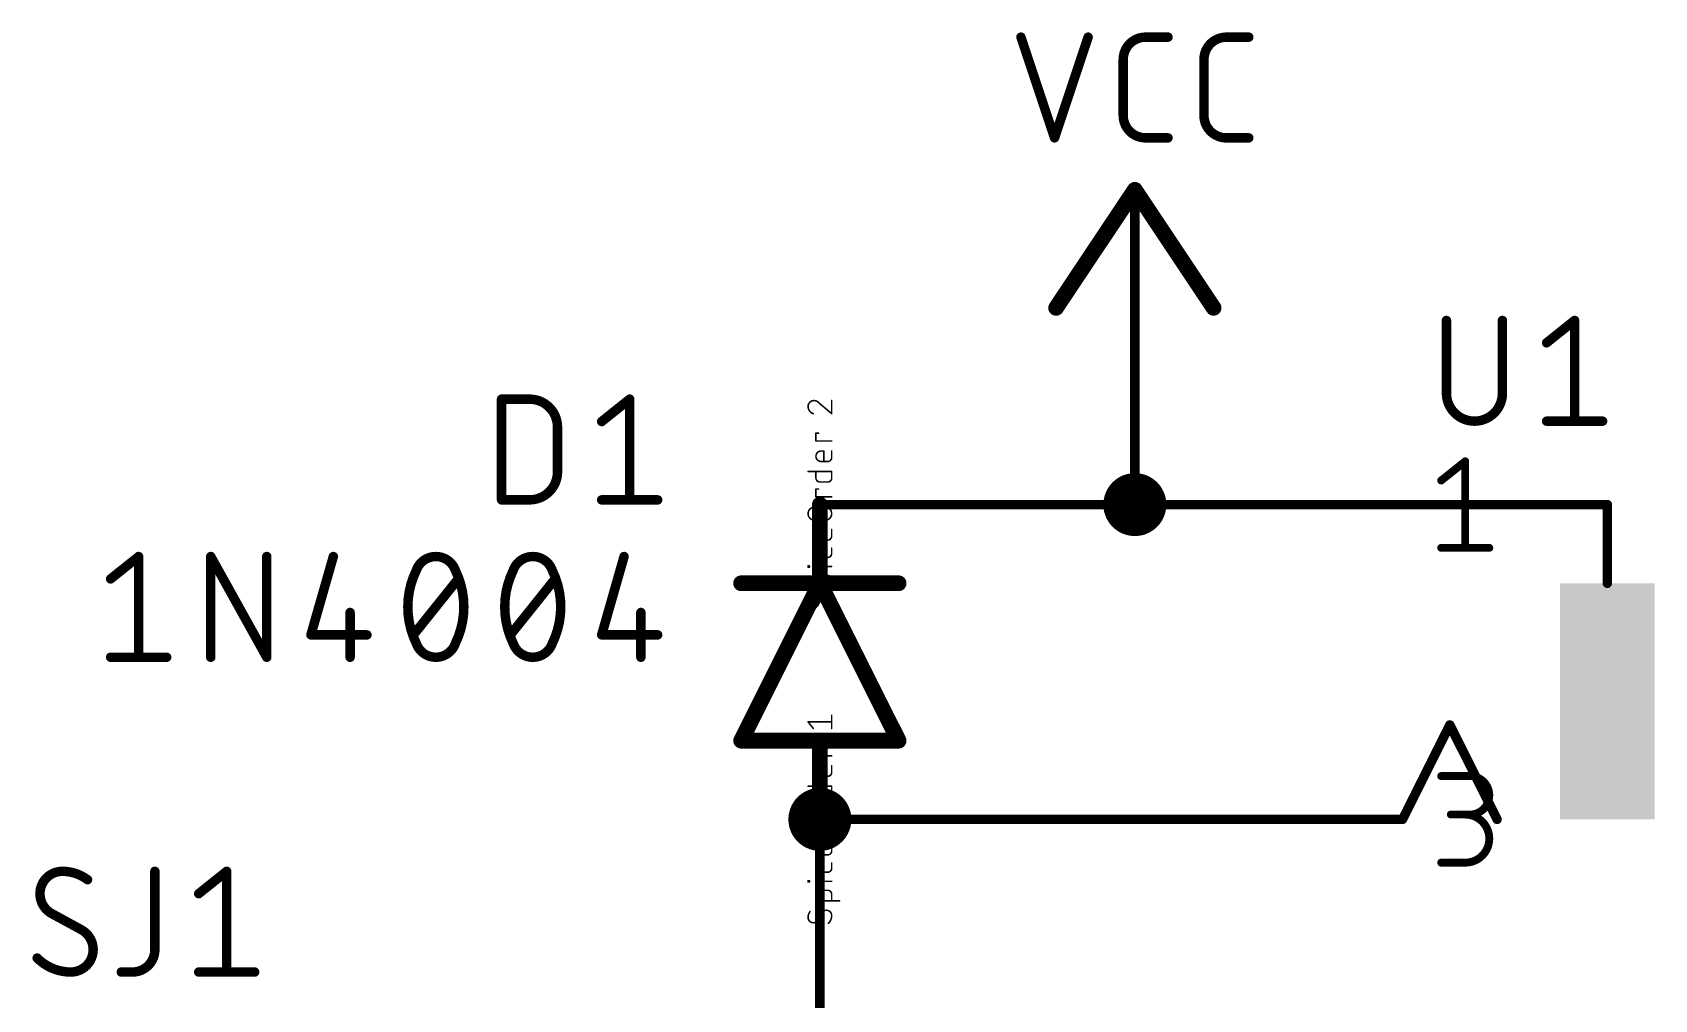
# Model space of a CAD drawing. Extents: x 13 to 226, y 41 to 152.
# Drawn here: x 86.36 to 112.52, y 126.63 to 142.24 of the extents above; entities that cross this region are included whole.
import ezdxf

# ---------------------------------------------------------------- set-up
doc = ezdxf.new("R2010")
doc.units = 0
for name, color, linetype in [('91', 122, 'CONTINUOUS'), ('94', 12, 'CONTINUOUS'), ('95', 251, 'CONTINUOUS'), ('96', 251, 'CONTINUOUS'), ('99', 40, 'CONTINUOUS')]:
    doc.layers.add(name, color=color, linetype=linetype)

# ---------------------------------------------------------------- blocks, each defined once
blk = doc.blocks.new('RECT')
blk.add_solid([(-0.5, -0.5), (0.5, -0.5), (-0.5, 0.5), (0.5, 0.5)])

msp = doc.modelspace()

# ---------------------------------------------------------------- linework, layer by layer
at = {"layer": '91', "const_width": 0.1524}
for points in [[(104.14, 134.62), (104.14, 137.16)], [(104.14, 134.62), (99.06, 134.62)], [(104.14, 129.54), (99.06, 129.54)], [(99.06, 127), (99.06, 129.54)]]:
    msp.add_lwpolyline(points, dxfattribs=at)
at = {"layer": '91'}
for points, const_width in [([(104.1781, 137.16, 1), (104.1019, 137.16)], 0.0762), ([(104.14, 134.366, 1), (104.14, 134.874, 1), (104.14, 134.366)], 0.508), ([(99.06, 134.6581, 1), (99.06, 134.5819)], 0.0762), ([(104.1019, 134.62, 1), (104.1781, 134.62)], 0.0762), ([(104.14, 134.5819, 1), (104.14, 134.6581)], 0.0762), ([(99.06, 129.286, 1), (99.06, 129.794, 1), (99.06, 129.286)], 0.508), ([(99.06, 129.5781, 1), (99.06, 129.5019)], 0.0762), ([(99.0981, 129.54, 1), (99.0219, 129.54)], 0.0762), ([(104.14, 129.5019, 1), (104.14, 129.5781)], 0.0762), ([(99.0219, 127, 1), (99.0981, 127)], 0.0762)]:
    msp.add_lwpolyline(points, format="xyb", dxfattribs=dict(at, const_width=const_width))
at = {"layer": '94'}
for points, const_width in [([(104.14, 139.7), (102.87, 137.795)], 0.254), ([(105.41, 137.795), (104.14, 139.7)], 0.254), ([(104.14, 137.16), (104.14, 139.7)], 0.1524), ([(99.06, 134.62), (99.06, 133.35)], 0.254), ([(104.14, 134.62), (106.68, 134.62)], 0.1524), ([(106.68, 134.62), (111.76, 134.62)], 0.1524), ([(111.76, 134.62), (111.76, 133.35)], 0.1524), ([(99.06, 133.35), (97.79, 130.81)], 0.254), ([(97.79, 133.35), (99.06, 133.35)], 0.254), ([(100.33, 130.81), (99.06, 133.35)], 0.254), ([(99.06, 133.35), (100.33, 133.35)], 0.254), ([(108.458, 129.54), (109.22, 131.064)], 0.1524), ([(109.22, 131.064), (109.982, 129.54)], 0.1524), ([(97.79, 130.81), (99.06, 130.81)], 0.254), ([(99.06, 130.81), (100.33, 130.81)], 0.254), ([(99.06, 130.81), (99.06, 129.54)], 0.254), ([(104.14, 129.54), (106.68, 129.54)], 0.1524), ([(106.68, 129.54), (108.458, 129.54)], 0.1524), ([(99.06, 127), (99.06, 124.46)], 0.1524)]:
    msp.add_lwpolyline(points, dxfattribs=dict(at, const_width=const_width))
for points, const_width in [([(104.1928, 139.7352, 1), (104.0872, 139.6648)], 0.127), ([(104.1928, 139.6648, 1), (104.0872, 139.7352)], 0.127), ([(104.1781, 139.7, 1), (104.1019, 139.7)], 0.0762), ([(102.8172, 137.8302, 1), (102.9228, 137.7598)], 0.127), ([(105.3572, 137.7598, 1), (105.4628, 137.8302)], 0.127), ([(104.1019, 137.16, 1), (104.1781, 137.16)], 0.0762), ([(99.1235, 134.62, 1), (98.9965, 134.62)], 0.127), ([(104.14, 134.6581, 1), (104.14, 134.5819)], 0.0762), ([(106.68, 134.6581, 1), (106.68, 134.5819)], 0.0762), ([(106.68, 134.5819, 1), (106.68, 134.6581)], 0.0762), ([(111.7981, 134.62, 1), (111.7219, 134.62)], 0.0762), ([(111.76, 134.5819, 1), (111.76, 134.6581)], 0.0762), ([(97.79, 133.4135, 1), (97.79, 133.2865)], 0.127), ([(99.1168, 133.3784, 1), (99.0032, 133.3216)], 0.127), ([(99.06, 133.4135, 1), (99.06, 133.2865)], 0.127), ([(99.1168, 133.3216, 1), (99.0032, 133.3784)], 0.127), ([(99.06, 133.2865, 1), (99.06, 133.4135)], 0.127), ([(100.33, 133.2865, 1), (100.33, 133.4135)], 0.127), ([(98.9965, 133.35, 1), (99.1235, 133.35)], 0.127), ([(111.7219, 133.35, 1), (111.7981, 133.35)], 0.0762), ([(109.2541, 131.081, 1), (109.1859, 131.047)], 0.0762), ([(109.2541, 131.047, 1), (109.1859, 131.081)], 0.0762), ([(97.79, 130.8735, 1), (97.79, 130.7465)], 0.127), ([(97.7332, 130.8384, 1), (97.8468, 130.7816)], 0.127), ([(99.06, 130.8735, 1), (99.06, 130.7465)], 0.127), ([(99.1235, 130.81, 1), (98.9965, 130.81)], 0.127), ([(99.06, 130.7465, 1), (99.06, 130.8735)], 0.127), ([(100.2732, 130.7816, 1), (100.3868, 130.8384)], 0.127), ([(100.33, 130.7465, 1), (100.33, 130.8735)], 0.127), ([(98.9965, 129.54, 1), (99.1235, 129.54)], 0.127), ([(104.14, 129.5781, 1), (104.14, 129.5019)], 0.0762), ([(106.68, 129.5781, 1), (106.68, 129.5019)], 0.0762), ([(106.68, 129.5019, 1), (106.68, 129.5781)], 0.0762), ([(108.4239, 129.557, 1), (108.4921, 129.523)], 0.0762), ([(108.458, 129.5019, 1), (108.458, 129.5781)], 0.0762), ([(109.9479, 129.523, 1), (110.0161, 129.557)], 0.0762), ([(99.0981, 127, 1), (99.0219, 127)], 0.0762)]:
    msp.add_lwpolyline(points, format="xyb", dxfattribs=dict(at, const_width=const_width))
at = {"layer": '95'}
for points, const_width in [([(109.1655, 137.5918), (109.1655, 136.4178)], 0.1524), ([(110.0686, 136.4178), (110.0686, 137.5918)], 0.1524), ([(110.7807, 137.2306), (111.2322, 137.5918)], 0.1524), ([(111.2322, 137.5918), (111.2322, 135.9662)], 0.1524), ([(93.9255, 134.6962), (93.9255, 136.3218)], 0.1524), ([(93.9255, 136.3218), (94.377, 136.3218)], 0.1524), ([(95.5407, 135.9606), (95.9922, 136.3218)], 0.1524), ([(95.9922, 136.3218), (95.9922, 134.6962)], 0.1524), ([(94.8286, 135.8702), (94.8286, 135.1478)], 0.1524), ([(110.7807, 135.9662), (111.6838, 135.9662)], 0.1524), ([(109.0803, 135.0081), (109.4684, 135.3185)], 0.127), ([(109.4684, 135.3185), (109.4684, 133.9215)], 0.127), ([(94.377, 134.6962), (93.9255, 134.6962)], 0.1524), ([(95.5407, 134.6962), (96.4438, 134.6962)], 0.1524), ([(109.0803, 133.9215), (109.8564, 133.9215)], 0.127), ([(109.0803, 130.2385), (109.546, 130.2385)], 0.127), ([(109.546, 129.6176), (109.2355, 129.6176)], 0.127), ([(88.3347, 128.7018), (88.3347, 127.4374)], 0.1524), ([(89.0414, 128.3406), (89.493, 128.7018)], 0.1524), ([(89.493, 128.7018), (89.493, 127.0762)], 0.1524), ([(109.0803, 128.8415), (109.4684, 128.8415)], 0.127), ([(87.1587, 127.7535), (86.662, 128.0245)], 0.1524), ([(87.9735, 127.0762), (87.7928, 127.0762)], 0.1524), ([(89.0414, 127.0762), (89.9445, 127.0762)], 0.1524)]:
    msp.add_lwpolyline(points, dxfattribs=dict(at, const_width=const_width))
for points, const_width in [([(109.2036, 137.5918, 1), (109.1274, 137.5918)], 0.0762), ([(110.1067, 137.5918, 1), (110.0305, 137.5918)], 0.0762), ([(111.2703, 137.5918, 1), (111.1941, 137.5918)], 0.0762), ([(111.256, 137.562, 1), (111.2084, 137.6216)], 0.0762), ([(110.7569, 137.2603, 1), (110.8045, 137.2008)], 0.0762), ([(93.9636, 136.3218, 1), (93.8874, 136.3218)], 0.0762), ([(93.9255, 136.3599, 1), (93.9255, 136.2837)], 0.0762), ([(94.8286, 135.8702, 0.4142), (94.377, 136.3218)], 0.1524), ([(94.377, 136.3599, 1), (94.377, 136.2837)], 0.0762), ([(94.377, 136.2837, 1), (94.377, 136.3599)], 0.0762), ([(96.0303, 136.3218, 1), (95.9541, 136.3218)], 0.0762), ([(96.016, 136.292, 1), (95.9684, 136.3516)], 0.0762), ([(109.1655, 136.4178, 1), (110.0686, 136.4178)], 0.1524), ([(109.2036, 136.4178, 1), (109.1274, 136.4178)], 0.0762), ([(109.1274, 136.4178, 1), (109.2036, 136.4178)], 0.0762), ([(110.1067, 136.4178, 1), (110.0305, 136.4178)], 0.0762), ([(110.0305, 136.4178, 1), (110.1067, 136.4178)], 0.0762), ([(94.8667, 135.8702, 1), (94.7905, 135.8702)], 0.0762), ([(94.7905, 135.8702, 1), (94.8667, 135.8702)], 0.0762), ([(95.5169, 135.9903, 1), (95.5645, 135.9308)], 0.0762), ([(110.7807, 136.0043, 1), (110.7807, 135.9281)], 0.0762), ([(111.1941, 135.9662, 1), (111.2703, 135.9662)], 0.0762), ([(111.6838, 135.9281, 1), (111.6838, 136.0043)], 0.0762), ([(109.5001, 135.3185, 1), (109.4366, 135.3185)], 0.0635), ([(109.4882, 135.2937, 1), (109.4485, 135.3433)], 0.0635), ([(94.377, 134.6962, 0.4142), (94.8286, 135.1478)], 0.1524), ([(94.8667, 135.1478, 1), (94.7905, 135.1478)], 0.0762), ([(94.7905, 135.1478, 1), (94.8667, 135.1478)], 0.0762), ([(109.0605, 135.0328, 1), (109.1001, 134.9833)], 0.0635), ([(93.9255, 134.7343, 1), (93.9255, 134.6581)], 0.0762), ([(94.377, 134.7343, 1), (94.377, 134.6581)], 0.0762), ([(94.377, 134.6581, 1), (94.377, 134.7343)], 0.0762), ([(95.5407, 134.7343, 1), (95.5407, 134.6581)], 0.0762), ([(96.4438, 134.6581, 1), (96.4438, 134.7343)], 0.0762), ([(93.8874, 134.6962, 1), (93.9636, 134.6962)], 0.0762), ([(95.9541, 134.6962, 1), (96.0303, 134.6962)], 0.0762), ([(109.0803, 133.9532, 1), (109.0803, 133.8898)], 0.0635), ([(109.4366, 133.9215, 1), (109.5001, 133.9215)], 0.0635), ([(109.8564, 133.8898, 1), (109.8564, 133.9532)], 0.0635), ([(109.0803, 130.2703, 1), (109.0803, 130.2068)], 0.0635), ([(109.546, 129.6176, 1), (109.546, 130.2385)], 0.127), ([(109.546, 130.2703, 1), (109.546, 130.2068)], 0.0635), ([(109.546, 130.2068, 1), (109.546, 130.2703)], 0.0635), ([(109.2355, 129.6494, 1), (109.2355, 129.5859)], 0.0635), ([(109.4684, 129.6494, 1), (109.4684, 129.5859)], 0.0635), ([(109.4684, 128.8415, 1), (109.4684, 129.6176)], 0.127), ([(109.546, 129.6494, 1), (109.546, 129.5859)], 0.0635), ([(109.546, 129.5859, 1), (109.546, 129.6494)], 0.0635), ([(86.8426, 128.7018, 0.4142), (86.4814, 128.3406)], 0.1524), ([(87.249, 128.5663, 0.1623), (86.8426, 128.7018)], 0.1524), ([(86.8426, 128.7399, 1), (86.8426, 128.6637)], 0.0762), ([(86.8426, 128.6637, 1), (86.8426, 128.7399)], 0.0762), ([(88.3728, 128.7018, 1), (88.2966, 128.7018)], 0.0762), ([(89.5311, 128.7018, 1), (89.4549, 128.7018)], 0.0762), ([(89.5168, 128.672, 1), (89.4692, 128.7316)], 0.0762), ([(109.0803, 128.8732, 1), (109.0803, 128.8098)], 0.0635), ([(109.4684, 128.8732, 1), (109.4684, 128.8098)], 0.0635), ([(109.4684, 128.8098, 1), (109.4684, 128.8732)], 0.0635), ([(87.2261, 128.5359, 1), (87.2719, 128.5968)], 0.0762), ([(86.4814, 128.3406, 0.2656), (86.662, 128.0245)], 0.1524), ([(86.5195, 128.3406, 1), (86.4433, 128.3406)], 0.0762), ([(86.4433, 128.3406, 1), (86.5195, 128.3406)], 0.0762), ([(89.0176, 128.3703, 1), (89.0652, 128.3108)], 0.0762), ([(86.6802, 128.0579, 1), (86.6437, 127.991)], 0.0762), ([(86.6426, 127.9916, 1), (86.6813, 128.0573)], 0.0762), ([(87.178, 127.7864, 1), (87.1393, 127.7207)], 0.0762), ([(87.3393, 127.4374, 0.2656), (87.1587, 127.7535)], 0.1524), ([(87.1404, 127.7201, 1), (87.1769, 127.787)], 0.0762), ([(86.9781, 127.0762, 0.4142), (87.3393, 127.4374)], 0.1524), ([(87.3774, 127.4374, 1), (87.3012, 127.4374)], 0.0762), ([(87.3012, 127.4374, 1), (87.3774, 127.4374)], 0.0762), ([(87.9735, 127.0762, 0.4142), (88.3347, 127.4374)], 0.1524), ([(88.3728, 127.4374, 1), (88.2966, 127.4374)], 0.0762), ([(88.2966, 127.4374, 1), (88.3728, 127.4374)], 0.0762), ([(86.4362, 127.302, 0.2), (86.9781, 127.0762)], 0.1524), ([(86.4633, 127.3288, 1), (86.4091, 127.2751)], 0.0762), ([(86.9781, 127.1143, 1), (86.9781, 127.0381)], 0.0762), ([(86.9781, 127.0381, 1), (86.9781, 127.1143)], 0.0762), ([(87.7928, 127.1143, 1), (87.7928, 127.0381)], 0.0762), ([(87.9735, 127.1143, 1), (87.9735, 127.0381)], 0.0762), ([(87.9735, 127.0381, 1), (87.9735, 127.1143)], 0.0762), ([(89.0414, 127.1143, 1), (89.0414, 127.0381)], 0.0762), ([(89.9445, 127.0381, 1), (89.9445, 127.1143)], 0.0762), ([(89.4549, 127.0762, 1), (89.5311, 127.0762)], 0.0762)]:
    msp.add_lwpolyline(points, format="xyb", dxfattribs=dict(at, const_width=const_width))
at = {"layer": '96', "const_width": 0.1524}
for points in [[(102.3027, 142.1638), (102.8446, 140.5382)], [(102.8446, 140.5382), (103.3864, 142.1638)], [(104.3134, 142.1638), (104.6747, 142.1638)], [(105.616, 142.1638), (105.9773, 142.1638)], [(103.9522, 140.8994), (103.9522, 141.8026)], [(105.2548, 140.8994), (105.2548, 141.8026)], [(104.6747, 140.5382), (104.3134, 140.5382)], [(105.9773, 140.5382), (105.616, 140.5382)], [(87.6209, 133.4206), (88.0724, 133.7818)], [(88.0724, 133.7818), (88.0724, 132.1562)], [(89.2361, 132.1562), (89.2361, 133.7818)], [(89.2361, 133.7818), (90.1392, 132.1562)], [(90.1392, 132.1562), (90.1392, 133.7818)], [(91.2126, 133.7818), (90.8513, 132.5174)], [(95.9019, 133.7818), (95.5407, 132.5174)], [(92.5048, 132.5174), (93.2272, 133.4206)], [(94.0679, 132.5174), (94.7904, 133.4206)], [(91.4835, 132.8787), (91.4835, 132.1562)], [(96.1729, 132.8787), (96.1729, 132.1562)], [(90.8513, 132.5174), (91.7544, 132.5174)], [(95.5407, 132.5174), (96.4438, 132.5174)], [(87.6209, 132.1562), (88.524, 132.1562)]]:
    msp.add_lwpolyline(points, dxfattribs=at)
at = {"layer": '96'}
for points, const_width in [([(102.3389, 142.1758, 1), (102.2666, 142.1518)], 0.0762), ([(103.4226, 142.1518, 1), (103.3503, 142.1758)], 0.0762), ([(104.3134, 142.1638, 0.4142), (103.9522, 141.8026)], 0.1524), ([(104.3134, 142.2019, 1), (104.3134, 142.1257)], 0.0762), ([(104.3134, 142.1257, 1), (104.3134, 142.2019)], 0.0762), ([(104.6747, 142.1257, 1), (104.6747, 142.2019)], 0.0762), ([(105.616, 142.1638, 0.4142), (105.2548, 141.8026)], 0.1524), ([(105.616, 142.2019, 1), (105.616, 142.1257)], 0.0762), ([(105.616, 142.1257, 1), (105.616, 142.2019)], 0.0762), ([(105.9773, 142.1257, 1), (105.9773, 142.2019)], 0.0762), ([(103.9903, 141.8026, 1), (103.9141, 141.8026)], 0.0762), ([(103.9141, 141.8026, 1), (103.9903, 141.8026)], 0.0762), ([(105.2929, 141.8026, 1), (105.2167, 141.8026)], 0.0762), ([(105.2167, 141.8026, 1), (105.2929, 141.8026)], 0.0762), ([(103.9522, 140.8994, 0.4142), (104.3134, 140.5382)], 0.1524), ([(103.9903, 140.8994, 1), (103.9141, 140.8994)], 0.0762), ([(103.9141, 140.8994, 1), (103.9903, 140.8994)], 0.0762), ([(105.2548, 140.8994, 0.4142), (105.616, 140.5382)], 0.1524), ([(105.2929, 140.8994, 1), (105.2167, 140.8994)], 0.0762), ([(105.2167, 140.8994, 1), (105.2929, 140.8994)], 0.0762), ([(102.8084, 140.5502, 1), (102.8807, 140.5262)], 0.0762), ([(102.8084, 140.5262, 1), (102.8807, 140.5502)], 0.0762), ([(104.3134, 140.5763, 1), (104.3134, 140.5001)], 0.0762), ([(104.3134, 140.5001, 1), (104.3134, 140.5763)], 0.0762), ([(104.6747, 140.5001, 1), (104.6747, 140.5763)], 0.0762), ([(105.616, 140.5763, 1), (105.616, 140.5001)], 0.0762), ([(105.616, 140.5001, 1), (105.616, 140.5763)], 0.0762), ([(105.9773, 140.5001, 1), (105.9773, 140.5763)], 0.0762), ([(88.1105, 133.7818, 1), (88.0343, 133.7818)], 0.0762), ([(88.0962, 133.752, 1), (88.0486, 133.8116)], 0.0762), ([(89.2742, 133.7818, 1), (89.198, 133.7818)], 0.0762), ([(89.2694, 133.8003, 1), (89.2028, 133.7633)], 0.0762), ([(90.1773, 133.7818, 1), (90.1011, 133.7818)], 0.0762), ([(91.2492, 133.7713, 1), (91.1759, 133.7923)], 0.0762), ([(92.866, 133.7818, 0.3205), (92.5499, 133.556)], 0.1524), ([(93.1821, 133.556, 0.3205), (92.866, 133.7818)], 0.1524), ([(92.866, 133.8199, 1), (92.866, 133.7437)], 0.0762), ([(92.866, 133.7437, 1), (92.866, 133.8199)], 0.0762), ([(94.4291, 133.7818, 0.3205), (94.113, 133.556)], 0.1524), ([(94.7452, 133.556, 0.3205), (94.4291, 133.7818)], 0.1524), ([(94.4291, 133.8199, 1), (94.4291, 133.7437)], 0.0762), ([(94.4291, 133.7437, 1), (94.4291, 133.8199)], 0.0762), ([(95.9386, 133.7713, 1), (95.8653, 133.7923)], 0.0762), ([(87.5971, 133.4503, 1), (87.6447, 133.3908)], 0.0762), ([(92.5499, 133.556, 0.1139), (92.4144, 132.969)], 0.1524), ([(92.5139, 133.5684, 1), (92.586, 133.5437)], 0.0762), ([(92.5842, 133.5393, 1), (92.5157, 133.5727)], 0.0762), ([(93.2163, 133.5727, 1), (93.1478, 133.5393)], 0.0762), ([(93.3176, 132.969, 0.1139), (93.1821, 133.556)], 0.1524), ([(93.1461, 133.5437, 1), (93.2181, 133.5684)], 0.0762), ([(93.257, 133.3968, 1), (93.1975, 133.4444)], 0.0762), ([(94.113, 133.556, 0.1139), (93.9776, 132.969)], 0.1524), ([(94.077, 133.5684, 1), (94.1491, 133.5437)], 0.0762), ([(94.1473, 133.5393, 1), (94.0788, 133.5727)], 0.0762), ([(94.8807, 132.969, 0.1139), (94.7452, 133.556)], 0.1524), ([(94.7795, 133.5727, 1), (94.711, 133.5393)], 0.0762), ([(94.7092, 133.5437, 1), (94.7813, 133.5684)], 0.0762), ([(94.8201, 133.3968, 1), (94.7606, 133.4444)], 0.0762), ([(91.5216, 132.8787, 1), (91.4454, 132.8787)], 0.0762), ([(92.4144, 132.969, 0.1139), (92.5499, 132.382)], 0.1524), ([(92.4525, 132.969, 1), (92.3763, 132.969)], 0.0762), ([(92.3763, 132.969, 1), (92.4525, 132.969)], 0.0762), ([(93.1821, 132.382, 0.1139), (93.3176, 132.969)], 0.1524), ([(93.3557, 132.969, 1), (93.2795, 132.969)], 0.0762), ([(93.2795, 132.969, 1), (93.3557, 132.969)], 0.0762), ([(93.9776, 132.969, 0.1139), (94.113, 132.382)], 0.1524), ([(94.0157, 132.969, 1), (93.9395, 132.969)], 0.0762), ([(93.9395, 132.969, 1), (94.0157, 132.969)], 0.0762), ([(94.7452, 132.382, 0.1139), (94.8807, 132.969)], 0.1524), ([(94.9188, 132.969, 1), (94.8426, 132.969)], 0.0762), ([(94.8426, 132.969, 1), (94.9188, 132.969)], 0.0762), ([(96.211, 132.8787, 1), (96.1348, 132.8787)], 0.0762), ([(90.8513, 132.5555, 1), (90.8513, 132.4793)], 0.0762), ([(90.8147, 132.5279, 1), (90.888, 132.507)], 0.0762), ([(91.7544, 132.4793, 1), (91.7544, 132.5555)], 0.0762), ([(92.475, 132.5412, 1), (92.5345, 132.4936)], 0.0762), ([(92.5499, 132.382, 0.3205), (92.866, 132.1562)], 0.1524), ([(92.586, 132.3943, 1), (92.5139, 132.3696)], 0.0762), ([(92.5157, 132.3653, 1), (92.5842, 132.3987)], 0.0762), ([(92.866, 132.1562, 0.3205), (93.1821, 132.382)], 0.1524), ([(93.1478, 132.3987, 1), (93.2163, 132.3653)], 0.0762), ([(93.2181, 132.3696, 1), (93.1461, 132.3943)], 0.0762), ([(94.0381, 132.5412, 1), (94.0976, 132.4936)], 0.0762), ([(94.113, 132.382, 0.3205), (94.4291, 132.1562)], 0.1524), ([(94.1491, 132.3943, 1), (94.077, 132.3696)], 0.0762), ([(94.0788, 132.3653, 1), (94.1473, 132.3987)], 0.0762), ([(94.4291, 132.1562, 0.3205), (94.7452, 132.382)], 0.1524), ([(94.711, 132.3987, 1), (94.7795, 132.3653)], 0.0762), ([(94.7813, 132.3696, 1), (94.7092, 132.3943)], 0.0762), ([(95.5407, 132.5555, 1), (95.5407, 132.4793)], 0.0762), ([(95.5041, 132.5279, 1), (95.5773, 132.507)], 0.0762), ([(96.4438, 132.4793, 1), (96.4438, 132.5555)], 0.0762), ([(87.6209, 132.1943, 1), (87.6209, 132.1181)], 0.0762), ([(88.0343, 132.1562, 1), (88.1105, 132.1562)], 0.0762), ([(88.524, 132.1181, 1), (88.524, 132.1943)], 0.0762), ([(89.198, 132.1562, 1), (89.2742, 132.1562)], 0.0762), ([(90.1011, 132.1562, 1), (90.1773, 132.1562)], 0.0762), ([(90.1059, 132.1377, 1), (90.1725, 132.1747)], 0.0762), ([(91.4454, 132.1562, 1), (91.5216, 132.1562)], 0.0762), ([(92.866, 132.1943, 1), (92.866, 132.1181)], 0.0762), ([(92.866, 132.1181, 1), (92.866, 132.1943)], 0.0762), ([(94.4291, 132.1943, 1), (94.4291, 132.1181)], 0.0762), ([(94.4291, 132.1181, 1), (94.4291, 132.1943)], 0.0762), ([(96.1348, 132.1562, 1), (96.211, 132.1562)], 0.0762)]:
    msp.add_lwpolyline(points, format="xyb", dxfattribs=dict(at, const_width=const_width))
at = {"layer": '99'}
for points, const_width in [([(98.9648, 136.2986, 0.4142), (98.8695, 136.2033)], 0.0254), ([(98.9647, 136.3049, 1), (98.9648, 136.2922)], 0.0127), ([(99.0388, 136.2668, 0.2053), (98.9648, 136.2986)], 0.0254), ([(98.9648, 136.2922, 1), (98.9648, 136.3049)], 0.0127), ([(99.2569, 136.2986, 1), (99.2442, 136.2986)], 0.0127), ([(98.8695, 136.2033, 0.3252), (98.9542, 136.0869)], 0.0254), ([(98.8758, 136.2033, 1), (98.8632, 136.2033)], 0.0127), ([(98.8632, 136.2033, 1), (98.8758, 136.2033)], 0.0127), ([(98.9522, 136.0809, 1), (98.9561, 136.093)], 0.0127), ([(99.0429, 136.2717, 1), (99.0347, 136.262)], 0.0127), ([(99.0342, 136.2625, 1), (99.0434, 136.2712)], 0.0127), ([(99.2442, 136.0869, 1), (99.2569, 136.0869)], 0.0127), ([(99.2464, 136.0821, 1), (99.2546, 136.0918)], 0.0127), ([(98.9965, 135.78, 1), (98.9965, 135.7673)], 0.0127), ([(99.0029, 135.7737, 1), (98.9902, 135.7737)], 0.0127), ([(99.0388, 135.7673, 1), (99.0388, 135.78)], 0.0127), ([(98.9965, 135.653, 1), (98.9965, 135.6403)], 0.0127), ([(98.9902, 135.6467, 1), (99.0029, 135.6467)], 0.0127), ([(99.2505, 135.6403, 1), (99.2505, 135.653)], 0.0127), ([(99.0812, 135.4849, 1), (99.0812, 135.3156)], 0.0254), ([(99.0812, 135.4913, 1), (99.0812, 135.4786)], 0.0127), ([(99.0812, 135.322, 1), (99.0812, 135.3093)], 0.0127), ([(99.0812, 135.4786, 1), (99.0812, 135.4913)], 0.0127), ([(99.0812, 135.3093, 1), (99.0812, 135.322)], 0.0127), ([(99.1299, 135.4849, 1), (99.1172, 135.4849)], 0.0127), ([(99.1172, 135.3156, 1), (99.1299, 135.3156)], 0.0127), ([(99.1235, 135.4786, 1), (99.1235, 135.4913)], 0.0127), ([(99.187, 135.3156, 0.4142), (99.2505, 135.3791)], 0.0254), ([(99.187, 135.322, 1), (99.187, 135.3093)], 0.0127), ([(99.187, 135.3093, 1), (99.187, 135.322)], 0.0127), ([(99.2569, 135.4849, 1), (99.2442, 135.4849)], 0.0127), ([(99.2569, 135.3791, 1), (99.2442, 135.3791)], 0.0127), ([(99.2442, 135.3791, 1), (99.2569, 135.3791)], 0.0127), ([(98.8695, 135.1604, 1), (98.8695, 135.1477)], 0.0127), ([(98.9965, 135.0483, 0.4142), (99.06, 134.9848)], 0.0254), ([(99.0029, 135.1541, 1), (98.9902, 135.1541)], 0.0127), ([(99.0029, 135.0483, 1), (98.9902, 135.0483)], 0.0127), ([(98.9902, 135.0483, 1), (99.0029, 135.0483)], 0.0127), ([(99.06, 134.9911, 1), (99.06, 134.9784)], 0.0127), ([(99.06, 134.9784, 1), (99.06, 134.9911)], 0.0127), ([(99.187, 134.9848, 0.4142), (99.2505, 135.0483)], 0.0254), ([(99.187, 134.9911, 1), (99.187, 134.9784)], 0.0127), ([(99.187, 134.9784, 1), (99.187, 134.9911)], 0.0127), ([(99.2569, 135.1541, 1), (99.2442, 135.1541)], 0.0127), ([(99.2569, 135.0483, 1), (99.2442, 135.0483)], 0.0127), ([(99.2442, 135.0483, 1), (99.2569, 135.0483)], 0.0127), ([(99.2505, 135.1477, 1), (99.2505, 135.1604)], 0.0127), ([(98.9965, 134.8778, 1), (98.9965, 134.8651)], 0.0127), ([(98.9965, 134.7508, 1), (98.9965, 134.7381)], 0.0127), ([(99.0029, 134.8715, 1), (98.9902, 134.8715)], 0.0127), ([(98.9902, 134.7445, 1), (99.0029, 134.7445)], 0.0127), ([(99.0388, 134.8651, 1), (99.0388, 134.8778)], 0.0127), ([(99.2505, 134.7381, 1), (99.2505, 134.7508)], 0.0127), ([(98.9753, 134.5795, 1), (98.9753, 134.3679)], 0.0254), ([(98.9753, 134.5859, 1), (98.9753, 134.5732)], 0.0127), ([(98.9753, 134.5732, 1), (98.9753, 134.5859)], 0.0127), ([(99.1447, 134.5859, 1), (99.1447, 134.5732)], 0.0127), ([(99.1447, 134.3679, 1), (99.1447, 134.5795)], 0.0254), ([(99.1447, 134.5732, 1), (99.1447, 134.5859)], 0.0127), ([(98.9753, 134.3742, 1), (98.9753, 134.3615)], 0.0127), ([(98.9753, 134.3615, 1), (98.9753, 134.3742)], 0.0127), ([(99.0812, 134.217, 1), (99.0812, 134.0477)], 0.0254), ([(99.0812, 134.2233, 1), (99.0812, 134.2106)], 0.0127), ([(99.0812, 134.2106, 1), (99.0812, 134.2233)], 0.0127), ([(99.1299, 134.217, 1), (99.1172, 134.217)], 0.0127), ([(99.1235, 134.2106, 1), (99.1235, 134.2233)], 0.0127), ([(99.1447, 134.3742, 1), (99.1447, 134.3615)], 0.0127), ([(99.1447, 134.3615, 1), (99.1447, 134.3742)], 0.0127), ([(99.2569, 134.217, 1), (99.2442, 134.217)], 0.0127), ([(99.0812, 134.054, 1), (99.0812, 134.0413)], 0.0127), ([(99.0812, 134.0413, 1), (99.0812, 134.054)], 0.0127), ([(99.1172, 134.0477, 1), (99.1299, 134.0477)], 0.0127), ([(99.187, 134.0477, 0.4142), (99.2505, 134.1112)], 0.0254), ([(99.187, 134.054, 1), (99.187, 134.0413)], 0.0127), ([(99.187, 134.0413, 1), (99.187, 134.054)], 0.0127), ([(99.2569, 134.1112, 1), (99.2442, 134.1112)], 0.0127), ([(99.2442, 134.1112, 1), (99.2569, 134.1112)], 0.0127), ([(98.9965, 133.8311, 0.4142), (99.06, 133.7676)], 0.0254), ([(99.0029, 133.9158, 1), (98.9902, 133.9158)], 0.0127), ([(99.0029, 133.8311, 1), (98.9902, 133.8311)], 0.0127), ([(98.9902, 133.8311, 1), (99.0029, 133.8311)], 0.0127), ([(99.06, 133.774, 1), (99.06, 133.7613)], 0.0127), ([(99.06, 133.7613, 1), (99.06, 133.774)], 0.0127), ([(99.187, 133.7676, 0.4142), (99.2505, 133.8311)], 0.0254), ([(99.187, 133.774, 1), (99.187, 133.7613)], 0.0127), ([(99.187, 133.7613, 1), (99.187, 133.774)], 0.0127), ([(99.2569, 133.9158, 1), (99.2442, 133.9158)], 0.0127), ([(99.2569, 133.8311, 1), (99.2442, 133.8311)], 0.0127), ([(99.2442, 133.8311, 1), (99.2569, 133.8311)], 0.0127), ([(98.8695, 133.6372, 1), (98.8695, 133.6245)], 0.0127), ([(98.8695, 133.616, 1), (98.8695, 133.6033)], 0.0127), ([(98.8758, 133.6309, 1), (98.8632, 133.6309)], 0.0127), ([(98.8632, 133.6097, 1), (98.8758, 133.6097)], 0.0127), ([(98.897, 133.6309, 1), (98.8843, 133.6309)], 0.0127), ([(98.8843, 133.6097, 1), (98.897, 133.6097)], 0.0127), ([(98.8907, 133.6245, 1), (98.8907, 133.6372)], 0.0127), ([(98.8907, 133.6033, 1), (98.8907, 133.616)], 0.0127), ([(98.9965, 133.6266, 1), (98.9965, 133.6139)], 0.0127), ([(99.06, 133.475, 0.4142), (98.9965, 133.4115)], 0.0254), ([(99.06, 133.4813, 1), (99.06, 133.4686)], 0.0127), ([(99.06, 133.4686, 1), (99.06, 133.4813)], 0.0127), ([(99.2505, 133.4115, 0.4142), (99.187, 133.475)], 0.0254), ([(99.187, 133.4813, 1), (99.187, 133.4686)], 0.0127), ([(99.187, 133.4686, 1), (99.187, 133.4813)], 0.0127), ([(99.2505, 133.6139, 1), (99.2505, 133.6266)], 0.0127), ([(98.9965, 133.312, 1), (98.9965, 133.2993)], 0.0127), ([(99.0029, 133.4115, 1), (98.9902, 133.4115)], 0.0127), ([(98.9902, 133.4115, 1), (99.0029, 133.4115)], 0.0127), ([(98.9902, 133.3056, 1), (99.0029, 133.3056)], 0.0127), ([(99.1658, 133.1531, 0.2656), (99.0918, 133.1107)], 0.0254), ([(99.2505, 133.0684, 0.4142), (99.1658, 133.1531)], 0.0254), ([(99.1658, 133.1594, 1), (99.1658, 133.1467)], 0.0127), ([(99.1658, 133.1467, 1), (99.1658, 133.1594)], 0.0127), ([(99.2569, 133.4115, 1), (99.2442, 133.4115)], 0.0127), ([(99.2442, 133.4115, 1), (99.2569, 133.4115)], 0.0127), ([(99.2442, 133.3056, 1), (99.2569, 133.3056)], 0.0127), ([(99.3775, 133.2993, 1), (99.3775, 133.312)], 0.0127), ([(98.9013, 133.1319, 0.1623), (98.8695, 133.0367)], 0.0254), ([(98.8695, 133.0367, 0.4142), (98.9542, 132.952)], 0.0254), ([(98.8758, 133.0367, 1), (98.8632, 133.0367)], 0.0127), ([(98.8632, 133.0367, 1), (98.8758, 133.0367)], 0.0127), ([(98.9063, 133.1281, 1), (98.8962, 133.1357)], 0.0127), ([(98.9542, 132.952, 0.2656), (99.0282, 132.9943)], 0.0254), ([(98.9542, 132.9583, 1), (98.9542, 132.9457)], 0.0127), ([(98.9542, 132.9457, 1), (98.9542, 132.9583)], 0.0127), ([(99.0227, 132.9974, 1), (99.0338, 132.9913)], 0.0127), ([(99.0337, 132.9911, 1), (99.0228, 132.9976)], 0.0127), ([(99.0863, 133.114, 1), (99.0972, 133.1075)], 0.0127), ([(99.0973, 133.1077, 1), (99.0862, 133.1138)], 0.0127), ([(99.1976, 132.9414, 0.2), (99.2505, 133.0684)], 0.0254), ([(99.1931, 132.9459, 1), (99.2021, 132.9369)], 0.0127), ([(99.2568, 133.0684, 1), (99.2442, 133.0684)], 0.0127), ([(99.2442, 133.0684, 1), (99.2569, 133.0684)], 0.0127), ([(98.8745, 131.1167, 1), (98.8645, 131.1088)], 0.0127), ([(98.8695, 131.1191, 1), (98.8695, 131.1064)], 0.0127), ([(99.2569, 131.2186, 1), (99.2442, 131.2186)], 0.0127), ([(99.2505, 131.1064, 1), (99.2505, 131.1191)], 0.0127), ([(98.9492, 131.0029, 1), (98.9591, 131.0109)], 0.0127), ([(99.2442, 131.0069, 1), (99.2569, 131.0069)], 0.0127), ([(98.9965, 130.7, 1), (98.9965, 130.6873)], 0.0127), ([(98.9965, 130.573, 1), (98.9965, 130.5603)], 0.0127), ([(99.0029, 130.6937, 1), (98.9902, 130.6937)], 0.0127), ([(98.9902, 130.5667, 1), (99.0029, 130.5667)], 0.0127), ([(99.0388, 130.6873, 1), (99.0388, 130.7)], 0.0127), ([(99.2505, 130.5603, 1), (99.2505, 130.573)], 0.0127), ([(99.0812, 130.4049, 1), (99.0812, 130.2356)], 0.0254), ([(99.0812, 130.4113, 1), (99.0812, 130.3986)], 0.0127), ([(99.0812, 130.3986, 1), (99.0812, 130.4113)], 0.0127), ([(99.1299, 130.4049, 1), (99.1172, 130.4049)], 0.0127), ([(99.1235, 130.3986, 1), (99.1235, 130.4113)], 0.0127), ([(99.187, 130.2356, 0.4142), (99.2505, 130.2991)], 0.0254), ([(99.2569, 130.4049, 1), (99.2442, 130.4049)], 0.0127), ([(99.2569, 130.2991, 1), (99.2442, 130.2991)], 0.0127), ([(99.2442, 130.2991, 1), (99.2569, 130.2991)], 0.0127), ([(98.8695, 130.0804, 1), (98.8695, 130.0677)], 0.0127), ([(99.0029, 130.0741, 1), (98.9902, 130.0741)], 0.0127), ([(99.0812, 130.242, 1), (99.0812, 130.2293)], 0.0127), ([(99.0812, 130.2293, 1), (99.0812, 130.242)], 0.0127), ([(99.1172, 130.2356, 1), (99.1299, 130.2356)], 0.0127), ([(99.187, 130.242, 1), (99.187, 130.2293)], 0.0127), ([(99.187, 130.2293, 1), (99.187, 130.242)], 0.0127), ([(99.2569, 130.0741, 1), (99.2442, 130.0741)], 0.0127), ([(99.2505, 130.0677, 1), (99.2505, 130.0804)], 0.0127), ([(98.9965, 129.9683, 0.4142), (99.06, 129.9048)], 0.0254), ([(98.9965, 129.7978, 1), (98.9965, 129.7851)], 0.0127), ([(99.0029, 129.9683, 1), (98.9902, 129.9683)], 0.0127), ([(98.9902, 129.9683, 1), (99.0029, 129.9683)], 0.0127), ([(99.0029, 129.7915, 1), (98.9902, 129.7915)], 0.0127), ([(99.0388, 129.7851, 1), (99.0388, 129.7978)], 0.0127), ([(99.06, 129.9111, 1), (99.06, 129.8984)], 0.0127), ([(99.06, 129.8984, 1), (99.06, 129.9111)], 0.0127), ([(99.187, 129.9048, 0.4142), (99.2505, 129.9683)], 0.0254), ([(99.187, 129.9111, 1), (99.187, 129.8984)], 0.0127), ([(99.187, 129.8984, 1), (99.187, 129.9111)], 0.0127), ([(99.2569, 129.9683, 1), (99.2442, 129.9683)], 0.0127), ([(99.2442, 129.9683, 1), (99.2569, 129.9683)], 0.0127), ([(98.9753, 129.4995, 1), (98.9753, 129.2879)], 0.0254), ([(98.9753, 129.5059, 1), (98.9753, 129.4932)], 0.0127), ([(98.9753, 129.4932, 1), (98.9753, 129.5059)], 0.0127), ([(98.9965, 129.6708, 1), (98.9965, 129.6581)], 0.0127), ([(98.9902, 129.6645, 1), (99.0029, 129.6645)], 0.0127), ([(99.1447, 129.2879, 1), (99.1447, 129.4995)], 0.0254), ([(99.1447, 129.5059, 1), (99.1447, 129.4932)], 0.0127), ([(99.1447, 129.4932, 1), (99.1447, 129.5059)], 0.0127), ([(99.2505, 129.6581, 1), (99.2505, 129.6708)], 0.0127), ([(98.9753, 129.2942, 1), (98.9753, 129.2815)], 0.0127), ([(98.9753, 129.2815, 1), (98.9753, 129.2942)], 0.0127), ([(99.1447, 129.2942, 1), (99.1447, 129.2815)], 0.0127), ([(99.1447, 129.2815, 1), (99.1447, 129.2942)], 0.0127), ([(99.0812, 129.137, 1), (99.0812, 128.9677)], 0.0254), ([(99.0812, 129.1433, 1), (99.0812, 129.1306)], 0.0127), ([(99.0812, 128.974, 1), (99.0812, 128.9613)], 0.0127), ([(99.0812, 129.1306, 1), (99.0812, 129.1433)], 0.0127), ([(99.0812, 128.9613, 1), (99.0812, 128.974)], 0.0127), ([(99.1299, 129.137, 1), (99.1172, 129.137)], 0.0127), ([(99.1235, 129.1306, 1), (99.1235, 129.1433)], 0.0127), ([(99.187, 128.9677, 0.4142), (99.2505, 129.0312)], 0.0254), ([(99.187, 128.974, 1), (99.187, 128.9613)], 0.0127), ([(99.187, 128.9613, 1), (99.187, 128.974)], 0.0127), ([(99.2569, 129.137, 1), (99.2442, 129.137)], 0.0127), ([(99.2569, 129.0312, 1), (99.2442, 129.0312)], 0.0127), ([(99.2442, 129.0312, 1), (99.2569, 129.0312)], 0.0127), ([(98.9965, 128.7511, 0.4142), (99.06, 128.6876)], 0.0254), ([(99.0029, 128.8358, 1), (98.9902, 128.8358)], 0.0127), ([(99.0029, 128.7511, 1), (98.9902, 128.7511)], 0.0127), ([(98.9902, 128.7511, 1), (99.0029, 128.7511)], 0.0127), ([(99.1172, 128.9677, 1), (99.1299, 128.9677)], 0.0127), ([(99.187, 128.6876, 0.4142), (99.2505, 128.7511)], 0.0254), ([(99.2569, 128.8358, 1), (99.2442, 128.8358)], 0.0127), ([(99.2569, 128.7511, 1), (99.2442, 128.7511)], 0.0127), ([(99.2442, 128.7511, 1), (99.2569, 128.7511)], 0.0127), ([(98.8695, 128.5572, 1), (98.8695, 128.5445)], 0.0127), ([(98.8695, 128.536, 1), (98.8695, 128.5233)], 0.0127), ([(98.8758, 128.5508, 1), (98.8632, 128.5508)], 0.0127), ([(98.8632, 128.5297, 1), (98.8758, 128.5297)], 0.0127), ([(98.897, 128.5508, 1), (98.8843, 128.5508)], 0.0127), ([(98.8843, 128.5297, 1), (98.897, 128.5297)], 0.0127), ([(98.8907, 128.5445, 1), (98.8907, 128.5572)], 0.0127), ([(98.8907, 128.5233, 1), (98.8907, 128.536)], 0.0127), ([(98.9965, 128.5466, 1), (98.9965, 128.5339)], 0.0127), ([(99.06, 128.694, 1), (99.06, 128.6813)], 0.0127), ([(99.06, 128.6813, 1), (99.06, 128.694)], 0.0127), ([(99.187, 128.694, 1), (99.187, 128.6813)], 0.0127), ([(99.187, 128.6813, 1), (99.187, 128.694)], 0.0127), ([(99.2505, 128.5339, 1), (99.2505, 128.5466)], 0.0127), ([(99.06, 128.395, 0.4142), (98.9965, 128.3315)], 0.0254), ([(98.9965, 128.232, 1), (98.9965, 128.2193)], 0.0127), ([(99.0029, 128.3315, 1), (98.9902, 128.3315)], 0.0127), ([(98.9902, 128.3315, 1), (99.0029, 128.3315)], 0.0127), ([(98.9902, 128.2256, 1), (99.0029, 128.2256)], 0.0127), ([(99.06, 128.4013, 1), (99.06, 128.3886)], 0.0127), ([(99.06, 128.3886, 1), (99.06, 128.4013)], 0.0127), ([(99.2505, 128.3315, 0.4142), (99.187, 128.395)], 0.0254), ([(99.187, 128.4013, 1), (99.187, 128.3886)], 0.0127), ([(99.187, 128.3886, 1), (99.187, 128.4013)], 0.0127), ([(99.2569, 128.3315, 1), (99.2442, 128.3315)], 0.0127), ([(99.2442, 128.3315, 1), (99.2569, 128.3315)], 0.0127), ([(99.2442, 128.2256, 1), (99.2569, 128.2256)], 0.0127), ([(99.3775, 128.2193, 1), (99.3775, 128.232)], 0.0127), ([(98.9013, 128.0519, 0.1623), (98.8695, 127.9567)], 0.0254), ([(98.8695, 127.9567, 0.4142), (98.9542, 127.872)], 0.0254), ([(98.8758, 127.9567, 1), (98.8632, 127.9567)], 0.0127), ([(98.8632, 127.9567, 1), (98.8758, 127.9567)], 0.0127), ([(98.9063, 128.0481, 1), (98.8962, 128.0557)], 0.0127), ([(99.1658, 128.0731, 0.2656), (99.0918, 128.0308)], 0.0254), ([(99.0863, 128.034, 1), (99.0972, 128.0275)], 0.0127), ([(99.0973, 128.0277, 1), (99.0862, 128.0338)], 0.0127), ([(99.2505, 127.9884, 0.4142), (99.1658, 128.0731)], 0.0254), ([(99.1658, 128.0794, 1), (99.1658, 128.0667)], 0.0127), ([(99.1658, 128.0667, 1), (99.1658, 128.0794)], 0.0127), ([(99.1976, 127.8614, 0.2), (99.2505, 127.9884)], 0.0254), ([(99.2568, 127.9884, 1), (99.2442, 127.9884)], 0.0127), ([(99.2442, 127.9884, 1), (99.2569, 127.9884)], 0.0127), ([(98.9542, 127.872, 0.2656), (99.0282, 127.9143)], 0.0254), ([(98.9542, 127.8783, 1), (98.9542, 127.8657)], 0.0127), ([(98.9542, 127.8657, 1), (98.9542, 127.8783)], 0.0127), ([(99.0227, 127.9174, 1), (99.0338, 127.9113)], 0.0127), ([(99.0337, 127.9111, 1), (99.0228, 127.9176)], 0.0127), ([(99.1931, 127.8659, 1), (99.2021, 127.8569)], 0.0127)]:
    msp.add_lwpolyline(points, format="xyb", dxfattribs=dict(at, const_width=const_width))
at = {"layer": '99', "const_width": 0.0254}
for points in [[(99.2505, 136.0869), (99.2505, 136.2986)], [(99.0388, 136.2668), (99.2505, 136.0869)], [(98.9965, 135.6467), (98.9965, 135.7737)], [(98.9965, 135.7737), (99.0388, 135.7737)], [(99.2505, 135.6467), (98.9965, 135.6467)], [(99.0812, 135.4849), (99.1235, 135.4849)], [(99.187, 135.3156), (99.0812, 135.3156)], [(99.1235, 135.4849), (99.1235, 135.3156)], [(99.2505, 135.4849), (99.2505, 135.3791)], [(98.8695, 135.1541), (99.2505, 135.1541)], [(98.9965, 135.0483), (98.9965, 135.1541)], [(99.187, 134.9848), (99.06, 134.9848)], [(99.2505, 135.1541), (99.2505, 135.0483)], [(98.9965, 134.7445), (98.9965, 134.8715)], [(98.9965, 134.8715), (99.0388, 134.8715)], [(99.2505, 134.7445), (98.9965, 134.7445)], [(98.9753, 134.5795), (99.1447, 134.5795)], [(99.1447, 134.3679), (98.9753, 134.3679)], [(99.0812, 134.217), (99.1235, 134.217)], [(99.1235, 134.217), (99.1235, 134.0477)], [(99.2505, 134.217), (99.2505, 134.1112)], [(99.187, 134.0477), (99.0812, 134.0477)], [(98.9965, 133.8311), (98.9965, 133.9158)], [(99.187, 133.7676), (99.06, 133.7676)], [(99.2505, 133.9158), (99.2505, 133.8311)], [(98.8695, 133.6097), (98.8695, 133.6309)], [(98.8695, 133.6309), (98.8907, 133.6309)], [(98.8907, 133.6097), (98.8695, 133.6097)], [(98.8907, 133.6309), (98.8907, 133.6097)], [(99.2505, 133.6203), (98.9965, 133.6203)], [(99.06, 133.475), (99.187, 133.475)], [(98.9965, 133.3056), (98.9965, 133.4115)], [(99.3775, 133.3056), (98.9965, 133.3056)], [(99.2505, 133.4115), (99.2505, 133.3056)], [(99.0918, 133.1107), (99.0282, 132.9943)], [(98.9542, 131.0069), (98.8695, 131.1127)], [(98.8695, 131.1127), (99.2505, 131.1127)], [(99.2505, 131.0069), (99.2505, 131.2186)], [(98.9965, 130.5667), (98.9965, 130.6937)], [(98.9965, 130.6937), (99.0388, 130.6937)], [(99.2505, 130.5667), (98.9965, 130.5667)], [(99.0812, 130.4049), (99.1235, 130.4049)], [(99.1235, 130.4049), (99.1235, 130.2356)], [(99.2505, 130.4049), (99.2505, 130.2991)], [(98.8695, 130.0741), (99.2505, 130.0741)], [(98.9965, 129.9683), (98.9965, 130.0741)], [(99.187, 130.2356), (99.0812, 130.2356)], [(99.2505, 130.0741), (99.2505, 129.9683)], [(98.9965, 129.6645), (98.9965, 129.7915)], [(98.9965, 129.7915), (99.0388, 129.7915)], [(99.187, 129.9048), (99.06, 129.9048)], [(98.9753, 129.4995), (99.1447, 129.4995)], [(99.2505, 129.6645), (98.9965, 129.6645)], [(99.1447, 129.2879), (98.9753, 129.2879)], [(99.0812, 129.137), (99.1235, 129.137)], [(99.187, 128.9677), (99.0812, 128.9677)], [(99.1235, 129.137), (99.1235, 128.9677)], [(99.2505, 129.137), (99.2505, 129.0312)], [(98.9965, 128.7511), (98.9965, 128.8358)], [(99.2505, 128.8358), (99.2505, 128.7511)], [(98.8695, 128.5297), (98.8695, 128.5508)], [(98.8695, 128.5508), (98.8907, 128.5508)], [(98.8907, 128.5297), (98.8695, 128.5297)], [(98.8907, 128.5508), (98.8907, 128.5297)], [(99.2505, 128.5403), (98.9965, 128.5403)], [(99.187, 128.6876), (99.06, 128.6876)], [(98.9965, 128.2256), (98.9965, 128.3315)], [(99.3775, 128.2256), (98.9965, 128.2256)], [(99.06, 128.395), (99.187, 128.395)], [(99.2505, 128.3315), (99.2505, 128.2256)], [(99.0918, 128.0308), (99.0282, 127.9143)]]:
    msp.add_lwpolyline(points, dxfattribs=at)

# ---------------------------------------------------------------- block references
at = {"layer": '94', "xscale": 1.524, "yscale": 3.81, "rotation": 180}
msp.add_blockref('RECT', (111.76, 131.445), dxfattribs=at)

doc.saveas('drawing.dxf')
